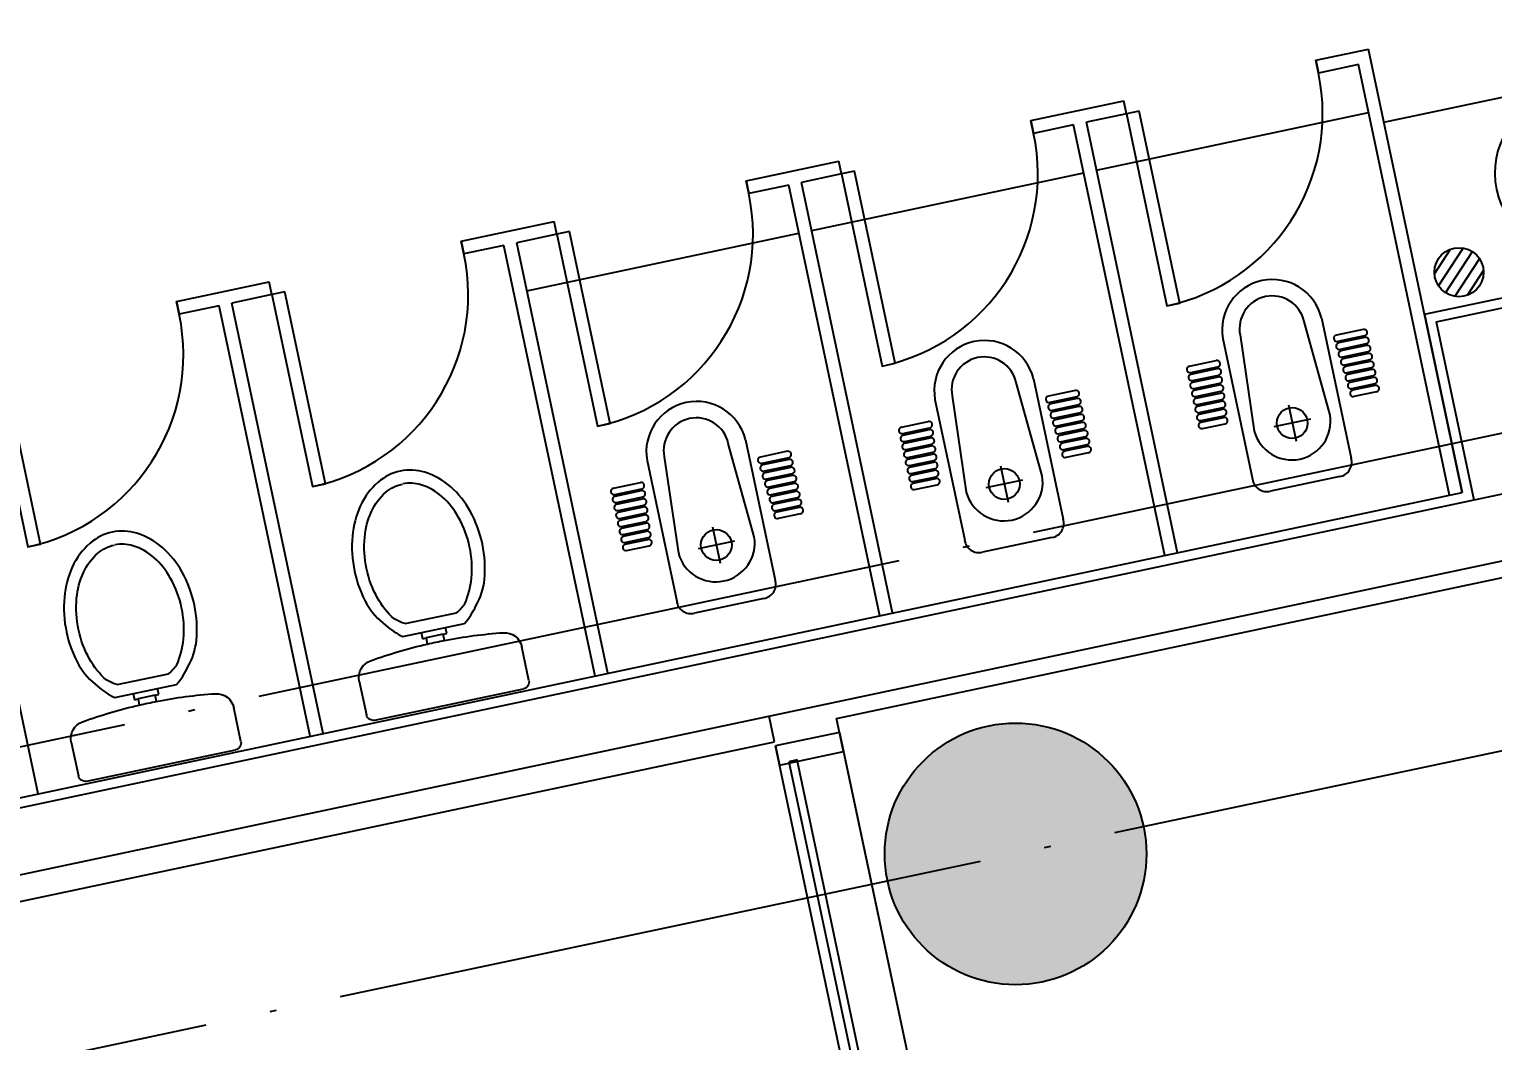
# Model space of a CAD drawing. Header units: millimetres. Extents: x 347599 to 1495443, y -100002 to 152717.
# Drawn here: x 1334863 to 1339337, y 45715 to 48807 of the extents above; entities that cross this region are included whole.
import ezdxf

# ---------------------------------------------------------------- set-up
doc = ezdxf.new("R2010")
doc.units = ezdxf.units.MM
doc.header["$LTSCALE"] = 1000
doc.header["$PDMODE"] = 1
doc.linetypes.add('E-RG-1F$0$$0$DOTE', pattern=[2.42, 2, -0.2, 0.02, -0.2])
doc.layers.get('0').update_dxf_attribs({"linetype": 'CONTINUOUS'})
doc.layers.get('Defpoints').update_dxf_attribs({"linetype": 'CONTINUOUS'})
for name, color, linetype in [('A-------', 18, 'CONTINUOUS'), ('A—墙体', 7, 'CONTINUOUS'), ('A—轴线、尺寸', 1, 'CONTINUOUS'), ('A—门窗', 135, 'CONTINUOUS'), ('E1-RI-1F$0$A-TILE', 44, 'CONTINUOUS'), ('E1-RW-1F$0$LVTRY', 6, 'CONTINUOUS'), ('I—平面—卫生间隔断（不到顶）', 48, 'CONTINUOUS'), ('I—平面—洁具2', 44, 'CONTINUOUS'), ('I—平面—装饰面层线', 192, 'CONTINUOUS'), ('I—平面—踏步', 80, 'CONTINUOUS'), ('S-EQ1', 2, 'CONTINUOUS'), ('轴线100', 1, 'CONTINUOUS')]:
    doc.layers.add(name, color=color, linetype=linetype)
doc.styles.add('ARIAL', font='simhei.ttf', dxfattribs={"width": 0.9})
doc.dimstyles.new('200', dxfattribs={"dimscale": 200, "dimtxt": 2.5, "dimasz": 2, "dimexe": 1, "dimexo": 1, "dimgap": 0.8, "dimtad": 1, "dimdec": 0, "dimdsep": 46, "dimtxsty": 'ARIAL', "dimblk1": 'ARCHTICK', "dimblk2": 'ARCHTICK', "dimsah": 1, "dimcen": -0.9, "dimdle": 1, "dimclrd": 256, "dimclre": 256, "dimclrt": 40, "dimaunit": 1, "dimadec": 0, "dimazin": 0, "dimtfac": 0.35, "dimtdec": 0, "dimtix": 1, "dimtmove": 2, "dimatfit": 3, "dimldrblk": 'ARCHTICK', "dimfxl": 0, "dimtvp": 0.8, "dimtolj": 1, "dimtzin": 0, "dimarcsym": 0})
doc.dimstyles.new('副本 100', dxfattribs={"dimscale": 100, "dimtxt": 2.5, "dimasz": 2, "dimexe": 1, "dimexo": 1, "dimgap": 0.8, "dimtad": 1, "dimdec": 0, "dimdsep": 46, "dimtxsty": 'ARIAL', "dimblk1": 'ARCHTICK', "dimblk2": 'ARCHTICK', "dimsah": 1, "dimcen": -0.9, "dimdle": 1, "dimclrd": 256, "dimclre": 256, "dimclrt": 40, "dimaunit": 1, "dimadec": 0, "dimazin": 0, "dimtfac": 0.35, "dimtdec": 0, "dimtix": 1, "dimtmove": 2, "dimatfit": 3, "dimldrblk": 'ARCHTICK', "dimfxl": 0, "dimtvp": 0.8, "dimtolj": 1, "dimtzin": 0, "dimarcsym": 0})

# ---------------------------------------------------------------- blocks, each defined once
blk = doc.blocks.new('E1-RW-1F$0$E1-RW-1F$0$_LV13')
at = {"layer": 'S-EQ1'}
for p, q in [((-0.495, 0.071), (-0.071, 0.495)), ((-0.465, -0.183), (0.183, 0.465)), ((-0.354, -0.354), (0.354, 0.354)), ((-0.183, -0.465), (0.465, 0.183)), ((0.071, -0.495), (0.495, -0.071))]:
    blk.add_line(p, q, dxfattribs=at)
blk.add_circle((0, 0), 0.5, dxfattribs=at)
blk = doc.blocks.new('_ArchTick')
at = {"color": 0, "linetype": 'ByBlock', "const_width": 0.4}
blk.add_lwpolyline([(-0.5, -0.5), (0.5, 0.5)], dxfattribs=at)
blk = doc.blocks.new('*D208')
at = {"layer": 'A—轴线、尺寸', "linetype": 'ByBlock', "lineweight": -2}
for p, q in [((1320932.1, 93756.1), (1314573, 92410)), ((1314727.3, 92647.1), (1332983.4, 6408.2)), ((1339105.1, 7908.6), (1332746.3, 6562.5))]:
    blk.add_line(p, q, dxfattribs=at)
at = {"layer": 'Defpoints', "color": 0, "linetype": 'ByBlock'}
for p in [(1321127.8, 93797.6), (1339300.8, 7950), (1332942, 6603.9)]:
    blk.add_point(p, dxfattribs=at)
at = {"layer": 'A—轴线、尺寸', "linetype": 'ByBlock', "lineweight": -2, "xscale": 400, "yscale": 400, "zscale": 400}
for p, rotation in [((1314768.7, 92451.4), 101.9526484623862), ((1332942, 6603.9), 281.9526484623862)]:
    blk.add_blockref('_ArchTick', p, dxfattribs=dict(at, rotation=rotation))
at = {"layer": 'A—轴线、尺寸', "color": 40, "linetype": 'ByBlock', "insert": (1324259.2, 49613.1), "char_height": 500, "attachment_point": 5, "rotation": 281.9526, "style": 'ARIAL'}
blk.add_mtext('\\A1;87750', dxfattribs=at)
blk = doc.blocks.new('matong')
at = {"layer": 'I—平面—洁具2'}
for p, q in [((-0.43, 0), (0.43, 0)), ((-0.47, -0.2353), (-0.47, -0.04)), ((0.47, -0.04), (0.47, -0.2353)), ((-0.07, -0.3957), (-0.05, -0.3957)), ((-0.07, -0.431), (-0.07, -0.3957)), ((-0.05, -0.3957), (-0.05, -0.3605)), ((0.05, -0.3957), (-0.05, -0.3957)), ((0.05, -0.3605), (0.05, -0.3957)), ((0.05, -0.3957), (0.07, -0.3957)), ((0.07, -0.3957), (0.07, -0.431)), ((-0.1763, -0.431), (0.1809, -0.431)), ((-0.1484, -0.4997), (0.1484, -0.4997))]:
    blk.add_line(p, q, dxfattribs=at)
for points in [[(0.0023, -1.35, -0.128381), (-0.1331, -1.3146, -0.106268), (-0.2594, -1.2034, -0.085065), (-0.3382, -1.047, -0.074422), (-0.3678, -0.8494, -0.074422), (-0.3382, -0.6518, -0.093985), (-0.2594, -0.5143, -0.073872), (-0.1763, -0.431, -0.130921)], [(0.1809, -0.431, -0.073872), (0.264, -0.5143, -0.093985), (0.3428, -0.6518, -0.074422), (0.3724, -0.8494, -0.074422), (0.3428, -1.047, -0.085065), (0.264, -1.2034, -0.106268), (0.1378, -1.3146, -0.128381), (0.0023, -1.35, -0.130921)], [(-0.1484, -0.4997, 0.073654), (-0.2043, -0.5395, 0.085065), (-0.2718, -0.6735, 0.074422), (-0.2982, -0.8494, 0.074422), (-0.2718, -1.0253, 0.085065), (-0.2043, -1.1593, 0.106268), (-0.1015, -1.2499, 0.128381), (-0.0023, -1.2758, 0.131396)], [(0.1484, -0.4997, -0.073654), (0.2043, -0.5395, -0.085065), (0.2718, -0.6735, -0.074422), (0.2982, -0.8494, -0.074422), (0.2718, -1.0253, -0.085065), (0.2043, -1.1593, -0.106268), (0.1015, -1.2499, -0.128381), (0.0023, -1.2758, -0.131396)]]:
    blk.add_lwpolyline(points, format="xyb", dxfattribs=at)
for centre, radius, start, end in [((-0.43, -0.04), 0.04, 90, 180), ((0.43, -0.04), 0.04, 0, 90), ((-0.37, -0.2353), 0.1, 180, 262.06814), ((0.37, -0.2353), 0.1, 277.93186, 0), ((0, 2.4203), 2.7813, 262.06814, 268.96991), ((0, 2.4203), 2.7813, 268.96991, 271.03009), ((0, 2.4203), 2.7813, 271.03009, 277.93186)]:
    blk.add_arc(centre, radius, start, end, dxfattribs=at)
blk = doc.blocks.new('Sink Vanity-Round - 19_ x 19_-4020000-E 号地块一层平面图  PARCEL E FIRST FLOOR PLAN')
at = {"layer": 'I—平面—洁具2'}
for p, q in [((87.1, 247.1), (87.1, 136.3)), ((106.2, 247.1), (106.2, 136.3))]:
    blk.add_line(p, q, dxfattribs=at)
for centre, radius, start, end in [((96.7, 85.2), 241.3, 0, 180), ((45.9, 247.1), 12.7, 0, 180), ((45.9, 247.1), 12.7, 180, 0), ((96.7, 247.1), 9.52, 0, 180), ((147.5, 247.1), 12.7, 0, 180), ((147.5, 247.1), 12.7, 180, 0), ((1.4, 104.3), 104.5, 120.7927, 162.1904), ((96.7, -233), 452.3, 91.2067, 109.2086), ((96.7, -233), 452.3, 70.7914, 88.7933), ((191.9, 104.3), 104.5, 17.8096, 59.2073), ((96.7, 85.2), 201.4, 165.3071, 14.6929), ((96.7, 136.3), 9.52, 180, 0), ((96.7, 85.2), 20.6, 0, 180), ((96.7, 85.2), 241.3, 180, 0), ((96.7, 85.2), 20.6, 180, 0)]:
    blk.add_arc(centre, radius, start, end, dxfattribs=at)
blk = doc.blocks.new('*D456')
at = {"layer": 'Defpoints', "color": 0, "linetype": 'Continuous'}
for p in [(1321127.8, 93797.6), (1339300.8, 7950), (1332942, 6603.9)]:
    blk.add_point(p, dxfattribs=at)
at = {"layer": '轴线100', "linetype": 'Continuous', "lineweight": -2}
for p, q in [((1321029.9, 93776.9), (1314670.9, 92430.7)), ((1314748, 92549.2), (1332962.7, 6506.1)), ((1339202.9, 7929.3), (1332844.2, 6583.2))]:
    blk.add_line(p, q, dxfattribs=at)
at = {"layer": '轴线100', "linetype": 'Continuous', "lineweight": -2, "xscale": 200, "yscale": 200, "zscale": 200}
for p, rotation in [((1314768.7, 92451.4), 101.9526484623766), ((1332942, 6603.9), 281.9526484623766)]:
    blk.add_blockref('_ArchTick', p, dxfattribs=dict(at, rotation=rotation))
at = {"layer": '轴线100', "color": 40, "linetype": 'Continuous', "insert": (1324082, 49575.6), "char_height": 300, "attachment_point": 5, "rotation": 281.9526, "style": 'ARIAL'}
blk.add_mtext('\\A1;87750', dxfattribs=at)

msp = doc.modelspace()

# ---------------------------------------------------------------- hatches: boundary and pattern name
at = {"layer": 'A-------'}
h = msp.add_hatch(color=256, dxfattribs=at)
edge = h.paths.add_edge_path()
edge.add_arc((1337878.5, 46286.5), 400, 0, 360)

# ---------------------------------------------------------------- linework, layer by layer
msp.add_circle((1337878.5, 46286.5, 0), 400)
at = {"layer": 'A—墙体'}
for p, q in [((1339164.5, 47913), (1342251.3, 48566.6)), ((1333798.7, 46003.4), (1343875.5, 48136.9)), ((1333798.7, 46003.4), (1343875.5, 48136.9)), ((1333952.9, 46240.5), (1342381.1, 48025)), ((1333952.9, 46240.5), (1342366.6, 48021.9)), ((1339164.5, 47913), (1339279.8, 47368.4))]:
    msp.add_line(p, q, dxfattribs=at)
at = {"layer": 'A—轴线、尺寸', "linetype": 'E-RG-1F$0$$0$DOTE'}
for p, q in [((1368299.4, 53697.4), (1323685.8, 44253)), ((1366180.7, 52277.8), (1323881.5, 43323.4))]:
    msp.add_line(p, q, dxfattribs=at)
at = {"layer": 'A—门窗'}
for p, q in [((1337339.9, 46657.9), (1337144.3, 46616.4)), ((1337339.9, 46658), (1338038.9, 43356.1)), ((1337339.9, 46658), (1338038.9, 43356.1)), ((1337352.4, 46599.2), (1337339.9, 46657.9)), ((1337504.1, 44916.9), (1337144.3, 46616.4)), ((1337144.3, 46616.4), (1337156.7, 46557.8)), ((1337156.7, 46557.8), (1337352.4, 46599.2)), ((1337351.5, 46603.4), (1337699.7, 44958.3)), ((1337210.5, 46573.5), (1337185.7, 46568.3)), ((1337185.7, 46568.3), (1337523.6, 44972.1)), ((1337548.5, 44977.3), (1337210.5, 46573.5))]:
    msp.add_line(p, q, dxfattribs=at)
at = {"layer": 'E1-RI-1F$0$A-TILE', "color": 44}
for p, q in [((1337141.5, 46629.4), (1337124.9, 46707.7)), ((1333737, 45908.6), (1337141.5, 46629.4))]:
    msp.add_line(p, q, dxfattribs=at)
at = {"layer": 'I—平面—卫生间隔断（不到顶）', "ltscale": 3}
for p, q in [((1339004.7, 48523.2), (1342105.9, 49179.7)), ((1338796.1, 48712.3), (1338957.5, 48746.5)), ((1338796.1, 48712.3), (1338957.5, 48746.5)), ((1339244.2, 47391.5), (1338957.5, 48746.5)), ((1338796.1, 48712.3), (1338804.4, 48673.2)), ((1338796.1, 48712.3), (1338804.4, 48673.2)), ((1338804.4, 48673.2), (1338796.1, 48712.3)), ((1338804.4, 48673.2), (1338796.1, 48712.3)), ((1338796.1, 48712.3), (1338804.4, 48673.2)), ((1338926.6, 48699.1), (1338804.4, 48673.2)), ((1338926.6, 48699.1), (1338804.4, 48673.2)), ((1339205.1, 47383.2), (1338926.6, 48699.1)), ((1337925.3, 48528.1), (1338209.1, 48588.1)), ((1337925.3, 48528.1), (1338209.1, 48588.1)), ((1337925.3, 48528.1), (1338209.1, 48588.1)), ((1337925.3, 48528.1), (1338209.1, 48588.1)), ((1338217.3, 48549), (1338095.1, 48523.1)), ((1338217.3, 48549), (1338095.1, 48523.1)), ((1338217.3, 48549), (1338095.1, 48523.1)), ((1338217.3, 48549), (1338209.1, 48588.1)), ((1338217.3, 48549), (1338209.1, 48588.1)), ((1338217.3, 48549), (1338209.1, 48588.1)), ((1338217.3, 48549), (1338209.1, 48588.1)), ((1337925.3, 48528.1), (1337933.6, 48489)), ((1337925.3, 48528.1), (1337933.6, 48489)), ((1337933.6, 48489), (1337925.3, 48528.1)), ((1337933.6, 48489), (1337925.3, 48528.1)), ((1337925.3, 48528.1), (1337933.6, 48489)), ((1338055.9, 48514.8), (1337933.6, 48489)), ((1338055.9, 48514.8), (1337933.6, 48489)), ((1338334.4, 47198.9), (1338055.9, 48514.8)), ((1338373.5, 47207.1), (1338095.1, 48523.1)), ((1337054.6, 48343.9), (1337338.3, 48403.9)), ((1337054.6, 48343.9), (1337338.3, 48403.9)), ((1337054.6, 48343.9), (1337338.3, 48403.9)), ((1337054.6, 48343.9), (1337338.3, 48403.9)), ((1337346.6, 48364.8), (1337338.3, 48403.9)), ((1337346.6, 48364.8), (1337338.3, 48403.9)), ((1337346.6, 48364.8), (1337338.3, 48403.9)), ((1337346.6, 48364.8), (1337338.3, 48403.9)), ((1337054.6, 48343.9), (1337062.9, 48304.7)), ((1337054.6, 48343.9), (1337062.9, 48304.7)), ((1337062.9, 48304.7), (1337054.6, 48343.9)), ((1337062.9, 48304.7), (1337054.6, 48343.9)), ((1337054.6, 48343.9), (1337062.9, 48304.7)), ((1337185.2, 48330.6), (1337062.9, 48304.7)), ((1337185.2, 48330.6), (1337062.9, 48304.7)), ((1337463.7, 47014.5), (1337185.2, 48330.6)), ((1337346.6, 48364.8), (1337224.3, 48338.9)), ((1337346.6, 48364.8), (1337224.3, 48338.9)), ((1337346.6, 48364.8), (1337224.3, 48338.9)), ((1337502.8, 47022.8), (1337224.3, 48338.9)), ((1336183.9, 48159.6), (1336467.6, 48219.7)), ((1336183.9, 48159.6), (1336467.6, 48219.7)), ((1336183.9, 48159.6), (1336467.6, 48219.7)), ((1336183.9, 48159.6), (1336467.6, 48219.7)), ((1336475.9, 48180.5), (1336467.6, 48219.7)), ((1336475.9, 48180.5), (1336467.6, 48219.7)), ((1336475.9, 48180.5), (1336467.6, 48219.7)), ((1336475.9, 48180.5), (1336467.6, 48219.7)), ((1336183.9, 48159.6), (1336192.2, 48120.5)), ((1336183.9, 48159.6), (1336192.2, 48120.5)), ((1336192.2, 48120.5), (1336183.9, 48159.6)), ((1336192.2, 48120.5), (1336183.9, 48159.6)), ((1336183.9, 48159.6), (1336192.2, 48120.5)), ((1336314.5, 48146.4), (1336192.2, 48120.5)), ((1336314.5, 48146.4), (1336192.2, 48120.5)), ((1336593, 46830.2), (1336314.5, 48146.4)), ((1336475.9, 48180.6), (1336353.6, 48154.7)), ((1336475.9, 48180.5), (1336353.6, 48154.7)), ((1336475.9, 48180.5), (1336353.6, 48154.7)), ((1336632.1, 46838.4), (1336353.6, 48154.7)), ((1335313.2, 47975.4), (1335596.9, 48035.4)), ((1335313.2, 47975.4), (1335596.9, 48035.4)), ((1335605.2, 47996.3), (1335596.9, 48035.5)), ((1335605.2, 47996.3), (1335596.9, 48035.5)), ((1335321.5, 47936.3), (1335313.2, 47975.4)), ((1335321.5, 47936.3), (1335313.2, 47975.4)), ((1335313.2, 47975.4), (1335321.5, 47936.3)), ((1335605.2, 47996.3), (1335482.9, 47970.4)), ((1335605.2, 47996.3), (1335482.9, 47970.4)), ((1335761.4, 46654.1), (1335482.9, 47970.4)), ((1335443.7, 47962.2), (1335321.5, 47936.3)), ((1335443.7, 47962.2), (1335321.5, 47936.3)), ((1335722.3, 46645.8), (1335443.7, 47962.2)), ((1334890.7, 46469.7), (1334612.2, 47786.2))]:
    msp.add_line(p, q, dxfattribs=at)
for points in [[(1338256.5, 48557.3), (1338217.3, 48549), (1338341.5, 47962), (1338380.7, 47970.3)], [(1337385.8, 48373.1), (1337346.6, 48364.8), (1337470.8, 47777.8), (1337510, 47786)], [(1336515, 48188.8), (1336475.9, 48180.5), (1336600.1, 47593.5), (1336639.2, 47601.8)], [(1335644.3, 48004.6), (1335605.2, 47996.3), (1335729.4, 47409.3), (1335768.5, 47417.6)], [(1334773.6, 47820.4), (1334734.4, 47812.1), (1334858.6, 47225.1), (1334897.8, 47233.4)]]:
    msp.add_lwpolyline(points, close=True, dxfattribs=at)
for centre in [(1338217.3, 48549), (1337346.6, 48364.8), (1336475.9, 48180.5), (1335605.2, 47996.3), (1334734.5, 47812.1)]:
    msp.add_arc(centre, 600, 281.9462, 11.9462, dxfattribs=at)
at = {"layer": 'I—平面—洁具2'}
for p, q in [((1338813.5, 47925.2), (1338904.4, 47495.8)), ((1338840.4, 47628), (1338760.8, 47914.1)), ((1338941.5, 47889.7), (1338859.3, 47872.3)), ((1338953.4, 47882), (1338953.4, 47882)), ((1338512.4, 47861.5), (1338603.3, 47432.1)), ((1338565.1, 47872.7), (1338608.2, 47578.9)), ((1338851.6, 47860.4), (1338851.6, 47860.4)), ((1338858.6, 47836.4), (1338858.6, 47836.4)), ((1338945.7, 47870.1), (1338863.4, 47852.7)), ((1338946.7, 47865.2), (1338866.3, 47848.2)), ((1338950.9, 47845.7), (1338870.5, 47828.6)), ((1338951.9, 47840.8), (1338873.4, 47824.2)), ((1338958.6, 47857.5), (1338958.6, 47857.5)), ((1338963.8, 47833.1), (1338963.8, 47833.1)), ((1338409.8, 47777.1), (1338492.1, 47794.5)), ((1338409.8, 47777.1), (1338492.1, 47794.5)), ((1338503.9, 47786.8), (1338503.9, 47786.8)), ((1338503.9, 47786.8), (1338503.9, 47786.8)), ((1338865.7, 47812.3), (1338865.7, 47812.3)), ((1338872.8, 47788.2), (1338872.8, 47788.2)), ((1338956, 47821.2), (1338877.6, 47804.6)), ((1338957.1, 47816.3), (1338880.5, 47800.1)), ((1338961.2, 47796.7), (1338884.6, 47780.5)), ((1338962.3, 47791.9), (1338887.6, 47776)), ((1338968.9, 47808.6), (1338968.9, 47808.6)), ((1338974.1, 47784.1), (1338974.1, 47784.1)), ((1337933.2, 47738.9), (1338024.1, 47309.5)), ((1338402.1, 47765.3), (1338402.1, 47765.3)), ((1338402.1, 47765.3), (1338402.1, 47765.3)), ((1338407.3, 47740.8), (1338407.3, 47740.8)), ((1338407.3, 47740.8), (1338407.3, 47740.8)), ((1338413.9, 47757.5), (1338496.2, 47775)), ((1338413.9, 47757.5), (1338496.2, 47775)), ((1338415, 47752.7), (1338495.3, 47769.7)), ((1338415, 47752.7), (1338495.3, 47769.7)), ((1338419.1, 47733.1), (1338499.5, 47750.1)), ((1338419.1, 47733.1), (1338499.5, 47750.1)), ((1338420.2, 47728.2), (1338498.6, 47744.8)), ((1338420.2, 47728.2), (1338498.6, 47744.8)), ((1338507.2, 47762), (1338507.2, 47762)), ((1338507.2, 47762), (1338507.2, 47762)), ((1338879.9, 47764.2), (1338879.9, 47764.2)), ((1338886.9, 47740.1), (1338886.9, 47740.1)), ((1338890.7, 47740.9), (1338890.7, 47740.9)), ((1338966.4, 47772.3), (1338891.7, 47756.5)), ((1338967.4, 47767.4), (1338894.7, 47752)), ((1338971.6, 47747.8), (1338898.8, 47732.4)), ((1338972.6, 47742.9), (1338901.7, 47727.9)), ((1338979.3, 47759.7), (1338979.3, 47759.7)), ((1337960.1, 47441.7), (1337880.5, 47727.7)), ((1338061.3, 47703.3), (1337979, 47685.9)), ((1338073.1, 47695.6), (1338073.1, 47695.6)), ((1338412.4, 47716.3), (1338412.4, 47716.3)), ((1338412.4, 47716.3), (1338412.4, 47716.3)), ((1338424.3, 47708.6), (1338502.8, 47725.2)), ((1338424.3, 47708.6), (1338502.8, 47725.2)), ((1338425.3, 47703.7), (1338501.9, 47720)), ((1338425.3, 47703.7), (1338501.9, 47720)), ((1338429.5, 47684.2), (1338506, 47700.4)), ((1338429.5, 47684.2), (1338506, 47700.4)), ((1338430.5, 47679.3), (1338505.2, 47695.1)), ((1338430.5, 47679.3), (1338505.2, 47695.1)), ((1338510.5, 47737.1), (1338510.5, 47737.1)), ((1338510.5, 47737.1), (1338510.5, 47737.1)), ((1338513.8, 47712.2), (1338513.8, 47712.2)), ((1338513.8, 47712.2), (1338513.8, 47712.2)), ((1338894, 47716.1), (1338894, 47716.1)), ((1338895.9, 47716.5), (1338895.9, 47716.5)), ((1338976.8, 47723.4), (1338905.9, 47708.4)), ((1338977.8, 47718.5), (1338908.8, 47703.9)), ((1338984.5, 47735.2), (1338984.5, 47735.2)), ((1338989.6, 47710.8), (1338989.6, 47710.8)), ((1337632.1, 47675.1), (1337723, 47245.7)), ((1337684.8, 47686.3), (1337728, 47392.5)), ((1337971.3, 47674), (1337971.3, 47674)), ((1337978.3, 47650), (1337978.3, 47650)), ((1338065.4, 47683.8), (1337983.1, 47666.3)), ((1338066.4, 47678.9), (1337986.1, 47661.8)), ((1338070.6, 47659.3), (1337990.2, 47642.3)), ((1338071.6, 47654.4), (1337993.1, 47637.8)), ((1338078.3, 47671.2), (1338078.3, 47671.2)), ((1338417.6, 47691.9), (1338417.6, 47691.9)), ((1338417.6, 47691.9), (1338417.6, 47691.9)), ((1338422.8, 47667.4), (1338422.8, 47667.4)), ((1338422.8, 47667.4), (1338422.8, 47667.4)), ((1338434.6, 47659.7), (1338509.3, 47675.5)), ((1338434.6, 47659.7), (1338509.3, 47675.5)), ((1338435.7, 47654.8), (1338508.5, 47670.2)), ((1338435.7, 47654.8), (1338508.5, 47670.2)), ((1338439.8, 47635.3), (1338512.6, 47650.7)), ((1338439.8, 47635.3), (1338512.6, 47650.7)), ((1338516.5, 47661.7), (1338516.5, 47661.7)), ((1338516.5, 47661.7), (1338516.5, 47661.7)), ((1338517, 47687.4), (1338517, 47687.4)), ((1338517, 47687.4), (1338517, 47687.4)), ((1338520.3, 47662.5), (1338520.3, 47662.5)), ((1338520.3, 47662.5), (1338520.3, 47662.5)), ((1338712.5, 47659.3), (1338736.2, 47547.6)), ((1338901.1, 47692), (1338901.1, 47692)), ((1337529.5, 47590.8), (1337611.8, 47608.2)), ((1337529.5, 47590.8), (1337611.8, 47608.2)), ((1337985.4, 47625.9), (1337985.4, 47625.9)), ((1338075.8, 47634.8), (1337997.3, 47618.2)), ((1338076.8, 47629.9), (1338000.2, 47613.7)), ((1338080.9, 47610.4), (1338004.4, 47594.2)), ((1338082, 47605.5), (1338007.3, 47589.7)), ((1338083.5, 47646.7), (1338083.5, 47646.7)), ((1338088.6, 47622.2), (1338088.6, 47622.2)), ((1338428, 47643), (1338428, 47643)), ((1338428, 47643), (1338428, 47643)), ((1338433.1, 47618.5), (1338433.1, 47618.5)), ((1338433.1, 47618.5), (1338433.1, 47618.5)), ((1338440.9, 47630.4), (1338511.7, 47645.4)), ((1338440.9, 47630.4), (1338511.7, 47645.4)), ((1338445, 47610.8), (1338515.9, 47625.8)), ((1338445, 47610.8), (1338515.9, 47625.8)), ((1338446, 47605.9), (1338515, 47620.5)), ((1338446, 47605.9), (1338515, 47620.5)), ((1338521.7, 47637.3), (1338521.7, 47637.3)), ((1338521.7, 47637.3), (1338521.7, 47637.3)), ((1338523.6, 47637.7), (1338523.6, 47637.7)), ((1338523.6, 47637.7), (1338523.6, 47637.7)), ((1338526.9, 47612.8), (1338526.9, 47612.8)), ((1338526.9, 47612.8), (1338526.9, 47612.8)), ((1338780.2, 47615.3), (1338668.4, 47591.6)), ((1337521.8, 47578.9), (1337521.8, 47578.9)), ((1337521.8, 47578.9), (1337521.8, 47578.9)), ((1337533.6, 47571.2), (1337615.9, 47588.6)), ((1337533.6, 47571.2), (1337615.9, 47588.6)), ((1337534.7, 47566.3), (1337615.1, 47583.3)), ((1337534.7, 47566.3), (1337615.1, 47583.3)), ((1337538.8, 47546.7), (1337619.2, 47563.7)), ((1337538.8, 47546.7), (1337619.2, 47563.7)), ((1337623.6, 47600.5), (1337623.6, 47600.5)), ((1337623.6, 47600.5), (1337623.6, 47600.5)), ((1337626.9, 47575.6), (1337626.9, 47575.6)), ((1337626.9, 47575.6), (1337626.9, 47575.6)), ((1337992.5, 47601.9), (1337992.5, 47601.9)), ((1337999.6, 47577.8), (1337999.6, 47577.8)), ((1338086.1, 47585.9), (1338011.4, 47570.1)), ((1338087.1, 47581), (1338014.4, 47565.6)), ((1338091.3, 47561.5), (1338018.5, 47546.1)), ((1338093.8, 47597.8), (1338093.8, 47597.8)), ((1338099, 47573.3), (1338099, 47573.3)), ((1338438.3, 47594.1), (1338438.3, 47594.1)), ((1338438.3, 47594.1), (1338438.3, 47594.1)), ((1338450.2, 47586.3), (1338519.2, 47600.9)), ((1338450.2, 47586.3), (1338519.2, 47600.9)), ((1337079.8, 47255.3), (1337000.2, 47541.3)), ((1337052.9, 47552.5), (1337143.8, 47123.1)), ((1337181, 47517), (1337098.7, 47499.5)), ((1337527, 47554.4), (1337527, 47554.4)), ((1337527, 47554.4), (1337527, 47554.4)), ((1337532.1, 47530), (1337532.1, 47530)), ((1337532.1, 47530), (1337532.1, 47530)), ((1337539.9, 47541.8), (1337618.3, 47558.4)), ((1337539.9, 47541.8), (1337618.3, 47558.4)), ((1337544, 47522.3), (1337622.5, 47538.9)), ((1337544, 47522.3), (1337622.5, 47538.9)), ((1337545, 47517.4), (1337621.6, 47533.6)), ((1337545, 47517.4), (1337621.6, 47533.6)), ((1337630.2, 47550.7), (1337630.2, 47550.7)), ((1337630.2, 47550.7), (1337630.2, 47550.7)), ((1337633.5, 47525.9), (1337633.5, 47525.9)), ((1337633.5, 47525.9), (1337633.5, 47525.9)), ((1338006.7, 47553.8), (1338006.7, 47553.8)), ((1338010.5, 47554.6), (1338010.5, 47554.6)), ((1338013.7, 47529.7), (1338013.7, 47529.7)), ((1338015.6, 47530.1), (1338015.6, 47530.1)), ((1338092.3, 47556.6), (1338021.4, 47541.6)), ((1338096.5, 47537), (1338025.6, 47522)), ((1338097.5, 47532.1), (1338028.5, 47517.5)), ((1338104.2, 47548.9), (1338104.2, 47548.9)), ((1338109.4, 47524.4), (1338109.4, 47524.4)), ((1336751.8, 47488.8), (1336842.7, 47059.4)), ((1336804.5, 47499.9), (1336847.7, 47206.1)), ((1337091, 47487.7), (1337091, 47487.7)), ((1337185.1, 47497.4), (1337102.8, 47480)), ((1337186.1, 47492.5), (1337105.8, 47475.5)), ((1337190.3, 47472.9), (1337109.9, 47455.9)), ((1337192.8, 47509.2), (1337192.8, 47509.2)), ((1337198, 47484.8), (1337198, 47484.8)), ((1337537.3, 47505.5), (1337537.3, 47505.5)), ((1337537.3, 47505.5), (1337537.3, 47505.5)), ((1337542.5, 47481.1), (1337542.5, 47481.1)), ((1337542.5, 47481.1), (1337542.5, 47481.1)), ((1337549.2, 47497.8), (1337625.8, 47514)), ((1337549.2, 47497.8), (1337625.8, 47514)), ((1337550.2, 47492.9), (1337624.9, 47508.7)), ((1337550.2, 47492.9), (1337624.9, 47508.7)), ((1337554.4, 47473.4), (1337629, 47489.2)), ((1337554.4, 47473.4), (1337629, 47489.2)), ((1337555.4, 47468.5), (1337628.2, 47483.9)), ((1337555.4, 47468.5), (1337628.2, 47483.9)), ((1337636.2, 47475.4), (1337636.2, 47475.4)), ((1337636.2, 47475.4), (1337636.2, 47475.4)), ((1337636.7, 47501), (1337636.7, 47501)), ((1337636.7, 47501), (1337636.7, 47501)), ((1337640, 47476.2), (1337640, 47476.2)), ((1337640, 47476.2), (1337640, 47476.2)), ((1337832.2, 47473), (1337855.9, 47361.2)), ((1338020.8, 47505.7), (1338020.8, 47505.7)), ((1337098.1, 47463.6), (1337098.1, 47463.6)), ((1337105.1, 47439.6), (1337105.1, 47439.6)), ((1337191.3, 47468), (1337112.8, 47451.4)), ((1337195.5, 47448.5), (1337117, 47431.9)), ((1337196.5, 47443.6), (1337119.9, 47427.4)), ((1337203.2, 47460.3), (1337203.2, 47460.3)), ((1337208.4, 47435.9), (1337208.4, 47435.9)), ((1337547.7, 47456.6), (1337547.7, 47456.6)), ((1337547.7, 47456.6), (1337547.7, 47456.6)), ((1337552.9, 47432.1), (1337552.9, 47432.1)), ((1337552.9, 47432.1), (1337552.9, 47432.1)), ((1337559.5, 47448.9), (1337632.3, 47464.3)), ((1337559.5, 47448.9), (1337632.3, 47464.3)), ((1337560.6, 47444), (1337631.4, 47459)), ((1337560.6, 47444), (1337631.4, 47459)), ((1337564.7, 47424.4), (1337635.6, 47439.4)), ((1337564.7, 47424.4), (1337635.6, 47439.4)), ((1337565.7, 47419.5), (1337634.7, 47434.1)), ((1337565.7, 47419.5), (1337634.7, 47434.1)), ((1337641.4, 47450.9), (1337641.4, 47450.9)), ((1337641.4, 47450.9), (1337641.4, 47450.9)), ((1337643.3, 47451.3), (1337643.3, 47451.3)), ((1337643.3, 47451.3), (1337643.3, 47451.3)), ((1337646.6, 47426.4), (1337646.6, 47426.4)), ((1337646.6, 47426.4), (1337646.6, 47426.4)), ((1337899.9, 47428.9), (1337788.1, 47405.2)), ((1338869.8, 47440), (1338657.6, 47395.1)), ((1336641.5, 47392.5), (1336641.5, 47392.5)), ((1336641.5, 47392.5), (1336641.5, 47392.5)), ((1336649.2, 47404.4), (1336731.5, 47421.8)), ((1336649.2, 47404.4), (1336731.5, 47421.8)), ((1336653.4, 47384.8), (1336735.6, 47402.2)), ((1336653.4, 47384.8), (1336735.6, 47402.2)), ((1336654.4, 47379.9), (1336734.8, 47396.9)), ((1336654.4, 47379.9), (1336734.8, 47396.9)), ((1336743.3, 47414.1), (1336743.3, 47414.1)), ((1336743.3, 47414.1), (1336743.3, 47414.1)), ((1336746.6, 47389.2), (1336746.6, 47389.2)), ((1336746.6, 47389.2), (1336746.6, 47389.2)), ((1337112.2, 47415.5), (1337112.2, 47415.5)), ((1337119.3, 47391.5), (1337119.3, 47391.5)), ((1337200.6, 47424), (1337124.1, 47407.8)), ((1337201.7, 47419.1), (1337127, 47403.3)), ((1337205.8, 47399.6), (1337131.1, 47383.8)), ((1337206.9, 47394.7), (1337134.1, 47379.3)), ((1337213.5, 47411.4), (1337213.5, 47411.4)), ((1337218.7, 47387), (1337218.7, 47387)), ((1337558, 47407.7), (1337558, 47407.7)), ((1337558, 47407.7), (1337558, 47407.7)), ((1337569.9, 47400), (1337638.9, 47414.6)), ((1337569.9, 47400), (1337638.9, 47414.6)), ((1336646.7, 47368.1), (1336646.7, 47368.1)), ((1336646.7, 47368.1), (1336646.7, 47368.1)), ((1336651.9, 47343.6), (1336651.9, 47343.6)), ((1336651.9, 47343.6), (1336651.9, 47343.6)), ((1336658.5, 47360.4), (1336738.9, 47377.4)), ((1336658.5, 47360.4), (1336738.9, 47377.4)), ((1336659.6, 47355.5), (1336738, 47372.1)), ((1336659.6, 47355.5), (1336738, 47372.1)), ((1336663.7, 47335.9), (1336742.2, 47352.5)), ((1336663.7, 47335.9), (1336742.2, 47352.5)), ((1336664.7, 47331), (1336741.3, 47347.2)), ((1336664.7, 47331), (1336741.3, 47347.2)), ((1336749.9, 47364.4), (1336749.9, 47364.4)), ((1336749.9, 47364.4), (1336749.9, 47364.4)), ((1336753.2, 47339.5), (1336753.2, 47339.5)), ((1336753.2, 47339.5), (1336753.2, 47339.5)), ((1337126.4, 47367.4), (1337126.4, 47367.4)), ((1337130.2, 47368.2), (1337130.2, 47368.2)), ((1337133.4, 47343.4), (1337133.4, 47343.4)), ((1337135.3, 47343.8), (1337135.3, 47343.8)), ((1337211, 47375.1), (1337138.2, 47359.7)), ((1337212, 47370.2), (1337141.2, 47355.2)), ((1337216.2, 47350.6), (1337145.3, 47335.6)), ((1337217.2, 47345.8), (1337148.2, 47331.2)), ((1337223.9, 47362.5), (1337223.9, 47362.5)), ((1337229.1, 47338), (1337229.1, 47338)), ((1336657, 47319.2), (1336657, 47319.2)), ((1336657, 47319.2), (1336657, 47319.2)), ((1336662.2, 47294.7), (1336662.2, 47294.7)), ((1336662.2, 47294.7), (1336662.2, 47294.7)), ((1336668.9, 47311.4), (1336745.5, 47327.7)), ((1336668.9, 47311.4), (1336745.5, 47327.7)), ((1336669.9, 47306.6), (1336744.6, 47322.4)), ((1336669.9, 47306.6), (1336744.6, 47322.4)), ((1336674.1, 47287), (1336748.7, 47302.8)), ((1336674.1, 47287), (1336748.7, 47302.8)), ((1336675.1, 47282.1), (1336747.9, 47297.5)), ((1336675.1, 47282.1), (1336747.9, 47297.5)), ((1336756.5, 47314.7), (1336756.5, 47314.7)), ((1336756.5, 47314.7), (1336756.5, 47314.7)), ((1337140.5, 47319.3), (1337140.5, 47319.3)), ((1336667.4, 47270.2), (1336667.4, 47270.2)), ((1336667.4, 47270.2), (1336667.4, 47270.2)), ((1336679.2, 47262.5), (1336752, 47277.9)), ((1336679.2, 47262.5), (1336752, 47277.9)), ((1336680.3, 47257.6), (1336751.2, 47272.6)), ((1336680.3, 47257.6), (1336751.2, 47272.6)), ((1336684.4, 47238.1), (1336755.3, 47253.1)), ((1336684.4, 47238.1), (1336755.3, 47253.1)), ((1336685.5, 47233.2), (1336754.4, 47247.8)), ((1336685.5, 47233.2), (1336754.4, 47247.8)), ((1336755.9, 47289), (1336755.9, 47289)), ((1336755.9, 47289), (1336755.9, 47289)), ((1336759.7, 47289.8), (1336759.7, 47289.8)), ((1336759.7, 47289.8), (1336759.7, 47289.8)), ((1336761.1, 47264.5), (1336761.1, 47264.5)), ((1336761.1, 47264.5), (1336761.1, 47264.5)), ((1336763, 47264.9), (1336763, 47264.9)), ((1336763, 47264.9), (1336763, 47264.9)), ((1336951.9, 47286.6), (1336975.6, 47174.8)), ((1337989.5, 47253.7), (1337777.3, 47208.7)), ((1336672.6, 47245.8), (1336672.6, 47245.8)), ((1336672.6, 47245.8), (1336672.6, 47245.8)), ((1336677.7, 47221.3), (1336677.7, 47221.3)), ((1336677.7, 47221.3), (1336677.7, 47221.3)), ((1336689.6, 47213.6), (1336758.6, 47228.2)), ((1336689.6, 47213.6), (1336758.6, 47228.2)), ((1336766.3, 47240.1), (1336766.3, 47240.1)), ((1336766.3, 47240.1), (1336766.3, 47240.1)), ((1337019.6, 47242.6), (1336907.9, 47218.9)), ((1337109.2, 47067.3), (1336897, 47022.4))]:
    msp.add_line(p, q, dxfattribs=at)
for points in [[(1338981.9, 47698.9), (1338913, 47684.3)], [(1338101.6, 47512.5), (1338032.7, 47497.9)], [(1337221.3, 47326.2), (1337152.4, 47311.6)]]:
    msp.add_lwpolyline(points, dxfattribs=at)
for centre in [(1338724.3, 47603.4), (1337844, 47417.1), (1336963.7, 47230.7)]:
    msp.add_circle(centre, 47.1, dxfattribs=at)
for centre, radius, start, end in [((1338664.1, 47888.2), 154, 13.9319, 189.9742), ((1338663.2, 47892), 100, 12.728, 191.1781), ((1338943.6, 47879.9), 10, 11.953, 101.953), ((1338943.6, 47879.9), 10, 281.953, 11.953), ((1337783.8, 47701.8), 154, 13.9319, 189.9742), ((1338861.3, 47862.5), 10, 101.953, 191.953), ((1338861.3, 47862.5), 10, 191.953, 281.953), ((1338868.4, 47838.4), 10, 101.953, 191.953), ((1338868.4, 47838.4), 10, 191.953, 281.953), ((1338948.8, 47855.4), 10, 11.953, 101.953), ((1338948.8, 47855.4), 10, 281.953, 11.953), ((1338954, 47831), 10, 11.953, 101.953), ((1338954, 47831), 10, 281.953, 11.953), ((1337782.9, 47705.7), 100, 12.728, 191.1781), ((1338494.1, 47784.7), 10, 11.953, 101.953), ((1338494.1, 47784.7), 10, 11.953, 101.953), ((1338494.1, 47784.7), 10, 281.953, 11.953), ((1338494.1, 47784.7), 10, 281.953, 11.953), ((1338875.5, 47814.4), 10, 101.953, 191.953), ((1338875.5, 47814.4), 10, 191.953, 281.953), ((1338882.6, 47790.3), 10, 101.953, 191.953), ((1338882.6, 47790.3), 10, 191.953, 281.953), ((1338959.1, 47806.5), 10, 11.953, 101.953), ((1338959.1, 47806.5), 10, 281.953, 11.953), ((1338964.3, 47782.1), 10, 11.953, 101.953), ((1338964.3, 47782.1), 10, 281.953, 11.953), ((1338411.9, 47767.3), 10, 101.953, 191.953), ((1338411.9, 47767.3), 10, 101.953, 191.953), ((1338411.9, 47767.3), 10, 191.953, 281.953), ((1338411.9, 47767.3), 10, 191.953, 281.953), ((1338417, 47742.9), 10, 101.953, 191.953), ((1338417, 47742.9), 10, 101.953, 191.953), ((1338417, 47742.9), 10, 191.953, 281.953), ((1338417, 47742.9), 10, 191.953, 281.953), ((1338497.4, 47759.9), 10, 11.953, 101.953), ((1338497.4, 47759.9), 10, 11.953, 101.953), ((1338500.7, 47735), 10, 11.953, 101.953), ((1338500.7, 47735), 10, 11.953, 101.953), ((1338497.4, 47759.9), 10, 281.953, 11.953), ((1338497.4, 47759.9), 10, 281.953, 11.953), ((1338889.6, 47766.3), 10, 101.953, 191.953), ((1338889.6, 47766.3), 10, 191.953, 281.953), ((1338896.7, 47742.2), 10, 101.953, 191.953), ((1338896.7, 47742.2), 10, 191.953, 281.953), ((1338969.5, 47757.6), 10, 11.953, 101.953), ((1338969.5, 47757.6), 10, 281.953, 11.953), ((1338974.7, 47733.2), 10, 11.953, 101.953), ((1338063.3, 47693.5), 10, 11.953, 101.953), ((1338063.3, 47693.5), 10, 281.953, 11.953), ((1338422.2, 47718.4), 10, 101.953, 191.953), ((1338422.2, 47718.4), 10, 101.953, 191.953), ((1338422.2, 47718.4), 10, 191.953, 281.953), ((1338422.2, 47718.4), 10, 191.953, 281.953), ((1338427.4, 47694), 10, 101.953, 191.953), ((1338427.4, 47694), 10, 101.953, 191.953), ((1338504, 47710.2), 10, 11.953, 101.953), ((1338504, 47710.2), 10, 11.953, 101.953), ((1338500.7, 47735), 10, 281.953, 11.953), ((1338500.7, 47735), 10, 281.953, 11.953), ((1338507.3, 47685.3), 10, 11.953, 101.953), ((1338507.3, 47685.3), 10, 11.953, 101.953), ((1338504, 47710.2), 10, 281.953, 11.953), ((1338504, 47710.2), 10, 281.953, 11.953), ((1338903.8, 47718.1), 10, 101.953, 191.953), ((1338903.8, 47718.1), 10, 191.953, 281.953), ((1338910.9, 47694.1), 10, 101.953, 191.953), ((1338974.7, 47733.2), 10, 281.953, 11.953), ((1338979.9, 47708.7), 10, 11.953, 101.953), ((1338979.9, 47708.7), 10, 281.953, 11.953), ((1336903.5, 47515.4), 154, 13.9319, 189.9742), ((1337981, 47676.1), 10, 101.953, 191.953), ((1337981, 47676.1), 10, 191.953, 281.953), ((1337988.1, 47652.1), 10, 101.953, 191.953), ((1337988.1, 47652.1), 10, 191.953, 281.953), ((1338068.5, 47669.1), 10, 11.953, 101.953), ((1338068.5, 47669.1), 10, 281.953, 11.953), ((1338073.7, 47644.6), 10, 11.953, 101.953), ((1338427.4, 47694), 10, 191.953, 281.953), ((1338427.4, 47694), 10, 191.953, 281.953), ((1338432.6, 47669.5), 10, 101.953, 191.953), ((1338432.6, 47669.5), 10, 101.953, 191.953), ((1338432.6, 47669.5), 10, 191.953, 281.953), ((1338432.6, 47669.5), 10, 191.953, 281.953), ((1338437.8, 47645), 10, 101.953, 191.953), ((1338437.8, 47645), 10, 101.953, 191.953), ((1338510.5, 47660.4), 10, 11.953, 101.953), ((1338510.5, 47660.4), 10, 11.953, 101.953), ((1338507.3, 47685.3), 10, 281.953, 11.953), ((1338507.3, 47685.3), 10, 281.953, 11.953), ((1338510.5, 47660.4), 10, 281.953, 11.953), ((1338510.5, 47660.4), 10, 281.953, 11.953), ((1338910.9, 47694.1), 10, 191.953, 281.953), ((1336902.7, 47519.3), 100, 12.728, 191.1781), ((1337613.9, 47598.4), 10, 11.953, 101.953), ((1337613.9, 47598.4), 10, 11.953, 101.953), ((1337995.2, 47628), 10, 101.953, 191.953), ((1337995.2, 47628), 10, 191.953, 281.953), ((1338002.3, 47604), 10, 101.953, 191.953), ((1338073.7, 47644.6), 10, 281.953, 11.953), ((1338078.9, 47620.2), 10, 11.953, 101.953), ((1338078.9, 47620.2), 10, 281.953, 11.953), ((1338084, 47595.7), 10, 11.953, 101.953), ((1338437.8, 47645), 10, 191.953, 281.953), ((1338437.8, 47645), 10, 191.953, 281.953), ((1338442.9, 47620.6), 10, 101.953, 191.953), ((1338442.9, 47620.6), 10, 101.953, 191.953), ((1338442.9, 47620.6), 10, 191.953, 281.953), ((1338442.9, 47620.6), 10, 191.953, 281.953), ((1338448.1, 47596.1), 10, 101.953, 191.953), ((1338448.1, 47596.1), 10, 101.953, 191.953), ((1338513.8, 47635.6), 10, 11.953, 101.953), ((1338513.8, 47635.6), 10, 11.953, 101.953), ((1338517.1, 47610.7), 10, 11.953, 101.953), ((1338517.1, 47610.7), 10, 11.953, 101.953), ((1338513.8, 47635.6), 10, 281.953, 11.953), ((1338513.8, 47635.6), 10, 281.953, 11.953), ((1338517.1, 47610.7), 10, 281.953, 11.953), ((1338517.1, 47610.7), 10, 281.953, 11.953), ((1338723, 47609.6), 118.8, 195.0018, 8.9043), ((1337531.6, 47581), 10, 101.953, 191.953), ((1337531.6, 47581), 10, 101.953, 191.953), ((1337531.6, 47581), 10, 191.953, 281.953), ((1337531.6, 47581), 10, 191.953, 281.953), ((1337536.8, 47556.5), 10, 101.953, 191.953), ((1337536.8, 47556.5), 10, 101.953, 191.953), ((1337617.1, 47573.5), 10, 11.953, 101.953), ((1337617.1, 47573.5), 10, 11.953, 101.953), ((1337613.9, 47598.4), 10, 281.953, 11.953), ((1337613.9, 47598.4), 10, 281.953, 11.953), ((1337617.1, 47573.5), 10, 281.953, 11.953), ((1337617.1, 47573.5), 10, 281.953, 11.953), ((1338002.3, 47604), 10, 191.953, 281.953), ((1338009.4, 47579.9), 10, 101.953, 191.953), ((1338009.4, 47579.9), 10, 191.953, 281.953), ((1338016.4, 47555.8), 10, 101.953, 191.953), ((1338084, 47595.7), 10, 281.953, 11.953), ((1338089.2, 47571.2), 10, 11.953, 101.953), ((1338089.2, 47571.2), 10, 281.953, 11.953), ((1338448.1, 47596.1), 10, 191.953, 281.953), ((1338448.1, 47596.1), 10, 191.953, 281.953), ((1337183, 47507.2), 10, 11.953, 101.953), ((1337536.8, 47556.5), 10, 191.953, 281.953), ((1337536.8, 47556.5), 10, 191.953, 281.953), ((1337541.9, 47532.1), 10, 101.953, 191.953), ((1337541.9, 47532.1), 10, 101.953, 191.953), ((1337541.9, 47532.1), 10, 191.953, 281.953), ((1337541.9, 47532.1), 10, 191.953, 281.953), ((1337547.1, 47507.6), 10, 101.953, 191.953), ((1337547.1, 47507.6), 10, 101.953, 191.953), ((1337620.4, 47548.7), 10, 11.953, 101.953), ((1337620.4, 47548.7), 10, 11.953, 101.953), ((1337623.7, 47523.8), 10, 11.953, 101.953), ((1337623.7, 47523.8), 10, 11.953, 101.953), ((1337620.4, 47548.7), 10, 281.953, 11.953), ((1337620.4, 47548.7), 10, 281.953, 11.953), ((1337623.7, 47523.8), 10, 281.953, 11.953), ((1337623.7, 47523.8), 10, 281.953, 11.953), ((1338016.4, 47555.8), 10, 191.953, 281.953), ((1338023.5, 47531.8), 10, 101.953, 191.953), ((1338023.5, 47531.8), 10, 191.953, 281.953), ((1338030.6, 47507.7), 10, 101.953, 191.953), ((1338094.4, 47546.8), 10, 11.953, 101.953), ((1338094.4, 47546.8), 10, 281.953, 11.953), ((1338099.6, 47522.3), 10, 11.953, 101.953), ((1338099.6, 47522.3), 10, 281.953, 11.953), ((1337100.8, 47489.8), 10, 101.953, 191.953), ((1337100.8, 47489.8), 10, 191.953, 281.953), ((1337107.8, 47465.7), 10, 101.953, 191.953), ((1337183, 47507.2), 10, 281.953, 11.953), ((1337188.2, 47482.7), 10, 11.953, 101.953), ((1337188.2, 47482.7), 10, 281.953, 11.953), ((1337547.1, 47507.6), 10, 191.953, 281.953), ((1337547.1, 47507.6), 10, 191.953, 281.953), ((1337552.3, 47483.1), 10, 101.953, 191.953), ((1337552.3, 47483.1), 10, 101.953, 191.953), ((1337552.3, 47483.1), 10, 191.953, 281.953), ((1337552.3, 47483.1), 10, 191.953, 281.953), ((1337627, 47498.9), 10, 11.953, 101.953), ((1337627, 47498.9), 10, 11.953, 101.953), ((1337630.2, 47474.1), 10, 11.953, 101.953), ((1337630.2, 47474.1), 10, 11.953, 101.953), ((1337627, 47498.9), 10, 281.953, 11.953), ((1337627, 47498.9), 10, 281.953, 11.953), ((1337630.2, 47474.1), 10, 281.953, 11.953), ((1337630.2, 47474.1), 10, 281.953, 11.953), ((1338030.6, 47507.7), 10, 191.953, 281.953), ((1338862.5, 47483.2), 43.8, 279.5403, 16.8079), ((1337107.8, 47465.7), 10, 191.953, 281.953), ((1337114.9, 47441.6), 10, 101.953, 191.953), ((1337114.9, 47441.6), 10, 191.953, 281.953), ((1337122, 47417.6), 10, 101.953, 191.953), ((1337193.4, 47458.3), 10, 11.953, 101.953), ((1337193.4, 47458.3), 10, 281.953, 11.953), ((1337198.6, 47433.8), 10, 11.953, 101.953), ((1337198.6, 47433.8), 10, 281.953, 11.953), ((1337557.5, 47458.7), 10, 101.953, 191.953), ((1337557.5, 47458.7), 10, 101.953, 191.953), ((1337557.5, 47458.7), 10, 191.953, 281.953), ((1337557.5, 47458.7), 10, 191.953, 281.953), ((1337562.6, 47434.2), 10, 101.953, 191.953), ((1337562.6, 47434.2), 10, 101.953, 191.953), ((1337562.6, 47434.2), 10, 191.953, 281.953), ((1337562.6, 47434.2), 10, 191.953, 281.953), ((1337633.5, 47449.2), 10, 11.953, 101.953), ((1337633.5, 47449.2), 10, 11.953, 101.953), ((1337636.8, 47424.4), 10, 11.953, 101.953), ((1337636.8, 47424.4), 10, 11.953, 101.953), ((1337633.5, 47449.2), 10, 281.953, 11.953), ((1337633.5, 47449.2), 10, 281.953, 11.953), ((1337636.8, 47424.4), 10, 281.953, 11.953), ((1337636.8, 47424.4), 10, 281.953, 11.953), ((1337842.7, 47423.3), 118.8, 195.0018, 8.9043), ((1338646.7, 47437.5), 43.8, 187.0981, 284.3657), ((1336651.3, 47394.6), 10, 101.953, 191.953), ((1336651.3, 47394.6), 10, 101.953, 191.953), ((1336651.3, 47394.6), 10, 191.953, 281.953), ((1336651.3, 47394.6), 10, 191.953, 281.953), ((1336733.6, 47412), 10, 11.953, 101.953), ((1336733.6, 47412), 10, 11.953, 101.953), ((1336736.8, 47387.2), 10, 11.953, 101.953), ((1336736.8, 47387.2), 10, 11.953, 101.953), ((1336733.6, 47412), 10, 281.953, 11.953), ((1336733.6, 47412), 10, 281.953, 11.953), ((1336736.8, 47387.2), 10, 281.953, 11.953), ((1336736.8, 47387.2), 10, 281.953, 11.953), ((1337122, 47417.6), 10, 191.953, 281.953), ((1337129.1, 47393.5), 10, 101.953, 191.953), ((1337129.1, 47393.5), 10, 191.953, 281.953), ((1337203.7, 47409.3), 10, 11.953, 101.953), ((1337203.7, 47409.3), 10, 281.953, 11.953), ((1337208.9, 47384.9), 10, 11.953, 101.953), ((1337208.9, 47384.9), 10, 281.953, 11.953), ((1337567.8, 47409.8), 10, 101.953, 191.953), ((1337567.8, 47409.8), 10, 101.953, 191.953), ((1337567.8, 47409.8), 10, 191.953, 281.953), ((1337567.8, 47409.8), 10, 191.953, 281.953), ((1336656.5, 47370.1), 10, 101.953, 191.953), ((1336656.5, 47370.1), 10, 101.953, 191.953), ((1336656.5, 47370.1), 10, 191.953, 281.953), ((1336656.5, 47370.1), 10, 191.953, 281.953), ((1336661.6, 47345.7), 10, 101.953, 191.953), ((1336661.6, 47345.7), 10, 101.953, 191.953), ((1336661.6, 47345.7), 10, 191.953, 281.953), ((1336661.6, 47345.7), 10, 191.953, 281.953), ((1336740.1, 47362.3), 10, 11.953, 101.953), ((1336740.1, 47362.3), 10, 11.953, 101.953), ((1336743.4, 47337.4), 10, 11.953, 101.953), ((1336743.4, 47337.4), 10, 11.953, 101.953), ((1336740.1, 47362.3), 10, 281.953, 11.953), ((1336740.1, 47362.3), 10, 281.953, 11.953), ((1336743.4, 47337.4), 10, 281.953, 11.953), ((1336743.4, 47337.4), 10, 281.953, 11.953), ((1337136.1, 47369.5), 10, 101.953, 191.953), ((1337136.1, 47369.5), 10, 191.953, 281.953), ((1337143.2, 47345.4), 10, 101.953, 191.953), ((1337143.2, 47345.4), 10, 191.953, 281.953), ((1337214.1, 47360.4), 10, 11.953, 101.953), ((1337214.1, 47360.4), 10, 281.953, 11.953), ((1337219.3, 47336), 10, 11.953, 101.953), ((1337219.3, 47336), 10, 281.953, 11.953), ((1336666.8, 47321.2), 10, 101.953, 191.953), ((1336666.8, 47321.2), 10, 101.953, 191.953), ((1336666.8, 47321.2), 10, 191.953, 281.953), ((1336666.8, 47321.2), 10, 191.953, 281.953), ((1336672, 47296.8), 10, 101.953, 191.953), ((1336672, 47296.8), 10, 101.953, 191.953), ((1336672, 47296.8), 10, 191.953, 281.953), ((1336672, 47296.8), 10, 191.953, 281.953), ((1336746.7, 47312.6), 10, 11.953, 101.953), ((1336746.7, 47312.6), 10, 11.953, 101.953), ((1336750, 47287.7), 10, 11.953, 101.953), ((1336750, 47287.7), 10, 11.953, 101.953), ((1336746.7, 47312.6), 10, 281.953, 11.953), ((1336746.7, 47312.6), 10, 281.953, 11.953), ((1337150.3, 47321.4), 10, 101.953, 191.953), ((1337150.3, 47321.4), 10, 191.953, 281.953), ((1337982.3, 47296.8), 43.8, 279.5403, 16.8079), ((1336677.2, 47272.3), 10, 101.953, 191.953), ((1336677.2, 47272.3), 10, 101.953, 191.953), ((1336677.2, 47272.3), 10, 191.953, 281.953), ((1336677.2, 47272.3), 10, 191.953, 281.953), ((1336682.4, 47247.9), 10, 101.953, 191.953), ((1336682.4, 47247.9), 10, 101.953, 191.953), ((1336753.2, 47262.9), 10, 11.953, 101.953), ((1336753.2, 47262.9), 10, 11.953, 101.953), ((1336750, 47287.7), 10, 281.953, 11.953), ((1336750, 47287.7), 10, 281.953, 11.953), ((1336756.5, 47238), 10, 11.953, 101.953), ((1336756.5, 47238), 10, 11.953, 101.953), ((1336753.2, 47262.9), 10, 281.953, 11.953), ((1336753.2, 47262.9), 10, 281.953, 11.953), ((1336962.4, 47236.9), 118.8, 195.0018, 8.9043), ((1336682.4, 47247.9), 10, 191.953, 281.953), ((1336682.4, 47247.9), 10, 191.953, 281.953), ((1336687.5, 47223.4), 10, 101.953, 191.953), ((1336687.5, 47223.4), 10, 101.953, 191.953), ((1336687.5, 47223.4), 10, 191.953, 281.953), ((1336687.5, 47223.4), 10, 191.953, 281.953), ((1336756.5, 47238), 10, 281.953, 11.953), ((1336756.5, 47238), 10, 281.953, 11.953), ((1337766.4, 47251.1), 43.8, 187.0981, 284.3657), ((1337102, 47110.5), 43.8, 279.5403, 16.8079), ((1336886.1, 47064.8), 43.8, 187.0981, 284.3657)]:
    msp.add_arc(centre, radius, start, end, dxfattribs=at)
at = {"layer": 'I—平面—装饰面层线'}
for p, q in [((1339129, 47936.1), (1342230.2, 48592.8)), ((1337331, 46700.2), (1343934.7, 48098.4)), ((1339129, 47936.1), (1339244.3, 47391.5)), ((1333976, 46276.1), (1339244.3, 47391.5)), ((1337339.9, 46658), (1337331, 46700.2))]:
    msp.add_line(p, q, dxfattribs=at)
at = {"layer": 'I—平面—踏步'}
for p, q in [((1338126.1, 48376.5), (1338957.7, 48552.5)), ((1337255.4, 48192.3), (1338086.9, 48368.3)), ((1336384.7, 48007.9), (1337216.2, 48184))]:
    msp.add_line(p, q, dxfattribs=at)
at = {"layer": '轴线100', "linetype": 'E-RG-1F$0$$0$DOTE'}
for p, q in [((1368299.4, 53697.4), (1323685.8, 44253)), ((1366180.7, 52277.8), (1323881.5, 43323.4))]:
    msp.add_line(p, q, dxfattribs=at)

# ---------------------------------------------------------------- block references
at = {"layer": 'E1-RW-1F$0$LVTRY', "ltscale": 5, "xscale": 150.0000000000001, "yscale": 150.0000000000001, "zscale": 150.0000000000001, "rotation": 11.95488630882859}
msp.add_blockref('E1-RW-1F$0$E1-RW-1F$0$_LV13', (1339234.2, 48064.4), dxfattribs=at)
msp.add_blockref('E1-RW-1F$0$E1-RW-1F$0$_LV13', (1339234.2, 48064.4), dxfattribs=at)
at = {"layer": 'I—平面—洁具2', "rotation": 191.9533769935832}
msp.add_blockref('Sink Vanity-Round - 19_ x 19_-4020000-E 号地块一层平面图  PARCEL E FIRST FLOOR PLAN', (1339661.6, 48471), dxfattribs=at)
at = {"layer": 'I—平面—洁具2', "extrusion": (7.579e-24, 3.34689e-24, -1), "xscale": 539.9999999999994, "yscale": 539.9999999999998, "zscale": -539.9999999999997, "rotation": 168.0466230056238}
for p in [(-1336146.9, 46743), (-1335266.4, 46556.6)]:
    msp.add_blockref('matong', p, dxfattribs=at)

# ---------------------------------------------------------------- dimensions: what is measured, and where the dimension line sits
at = {"layer": 'A—轴线、尺寸', "linetype": 'ByBlock'}
dim = msp.add_linear_dim(base=(1332942, 6603.9), p1=(1321127.8, 93797.6), p2=(1339300.8, 7950), angle=281.9526, dimstyle='200', dxfattribs=at)
dim.commit()
dim.dimension.update_dxf_attribs({"geometry": '*D208', "text_midpoint": (1324259.2, 49613.1)})
at = {"layer": '轴线100', "linetype": 'Continuous'}
dim = msp.add_linear_dim(base=(1332942, 6603.9), p1=(1321127.8, 93797.6), p2=(1339300.8, 7950), angle=281.9526, dimstyle='副本 100', override={"dimtxt": 3}, dxfattribs=at)
dim.commit()
dim.dimension.update_dxf_attribs({"geometry": '*D456', "text_midpoint": (1324082, 49575.6)})

doc.saveas('drawing.dxf')
